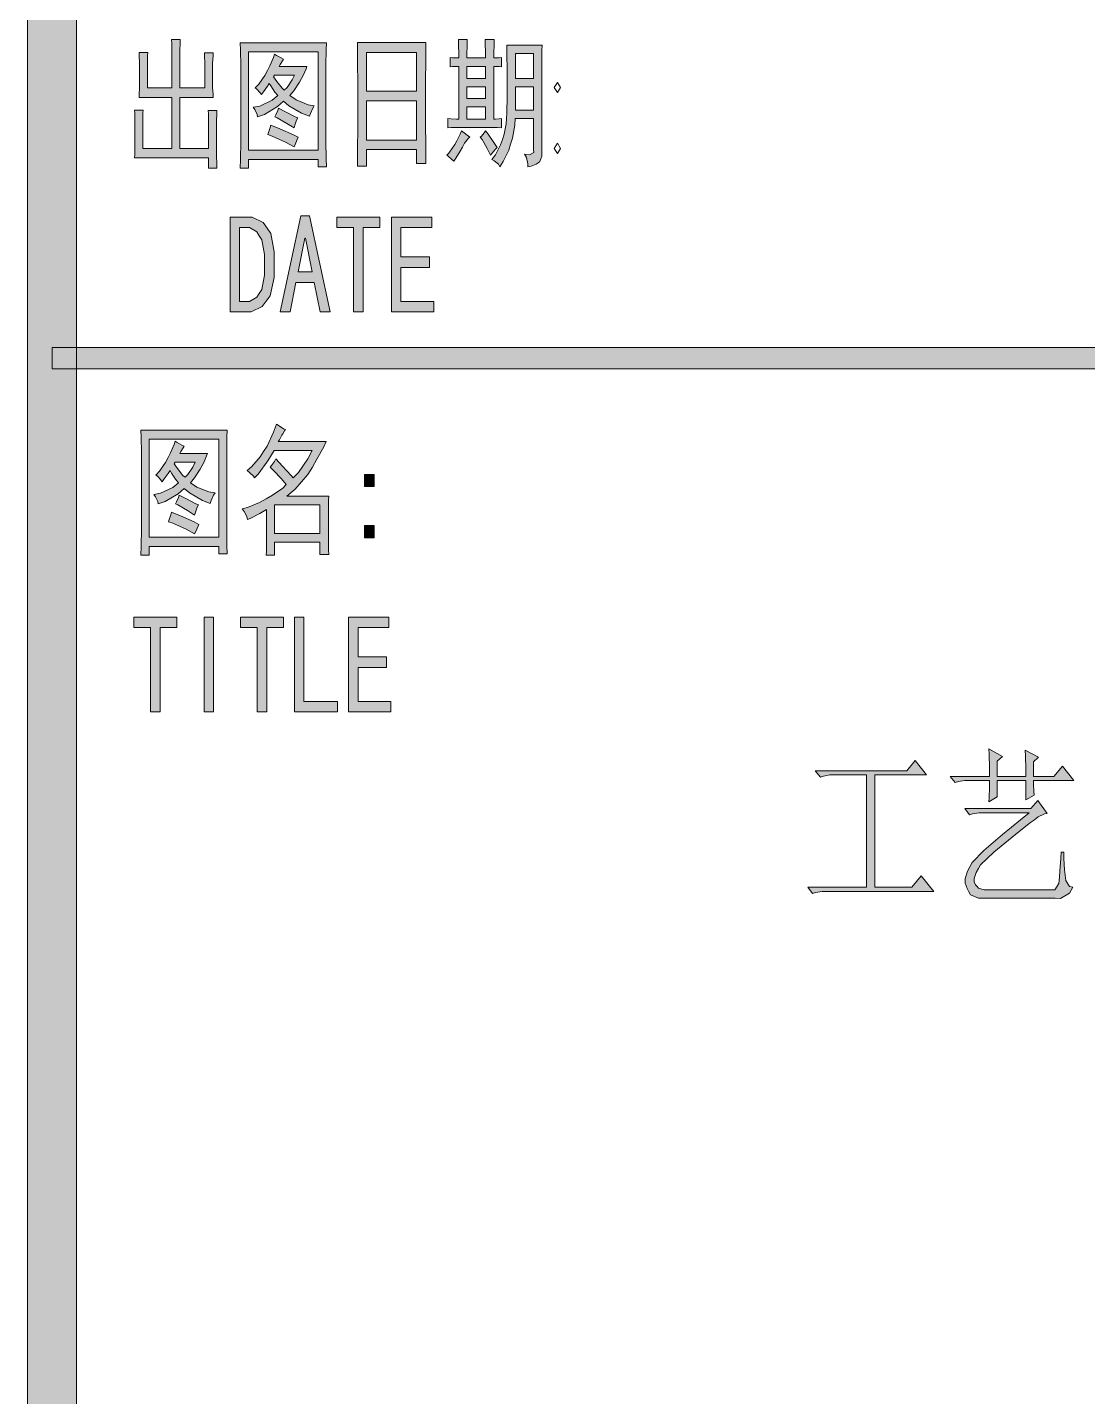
# Model space of a CAD drawing. Header units: millimetres. Extents: x 0 to 829, y 0 to 586.
# Drawn here: x 769.46 to 790.66, y 27.38 to 54.75 of the extents above; entities that cross this region are included whole.
import ezdxf

# ---------------------------------------------------------------- set-up
doc = ezdxf.new("R2010")
doc.units = ezdxf.units.MM

msp = doc.modelspace()

# ---------------------------------------------------------------- hatches: boundary and pattern name
h = msp.add_hatch(color=0)
h.dxf.hatch_style = 2
h.paths.add_polyline_path([(770.449028, 9.860139), (769.464778, 9.860139), (769.464778, 575.772139), (770.449028, 575.772139)])
h = msp.add_hatch(color=0)
h.dxf.hatch_style = 2
h.paths.add_polyline_path([(771.870722, 54.253694), (771.867194, 54.183139), (771.863667, 54.049083), (771.863667, 53.989111), (771.863667, 53.544611), (772.354028, 53.544611), (772.354028, 54.19725), (772.354028, 54.274861), (772.3505, 54.430083), (772.346972, 54.511222), (772.519833, 54.511222), (772.516306, 54.444194), (772.512778, 54.288972), (772.512778, 54.19725), (772.512778, 53.544611), (773.013722, 53.544611), (773.013722, 53.953833), (773.013722, 54.042028), (773.006667, 54.186667), (773.003139, 54.243111), (773.179528, 54.243111), (773.176, 54.186667), (773.168944, 54.0385), (773.168944, 53.94325), (773.168944, 53.643389), (773.168944, 53.555194), (773.176, 53.410556), (773.179528, 53.354111), (772.512778, 53.354111), (772.512778, 52.334583), (773.087806, 52.334583), (773.087806, 52.80025), (773.087806, 52.881389), (773.084278, 53.026028), (773.077222, 53.089528), (773.253611, 53.089528), (773.250083, 53.026028), (773.246556, 52.888444), (773.246556, 52.810833), (773.246556, 52.309889), (773.246556, 52.200528), (773.250083, 52.017083), (773.253611, 51.943), (773.087806, 51.943), (773.087806, 52.144083), (771.606139, 52.144083), (771.609667, 52.211111), (771.613194, 52.373389), (771.613194, 52.465111), (771.613194, 52.80025), (771.613194, 52.8955), (771.609667, 53.043667), (771.606139, 53.100111), (771.779, 53.100111), (771.775472, 53.043667), (771.771944, 52.8955), (771.771944, 52.80025), (771.771944, 52.334583), (772.354028, 52.334583), (772.354028, 53.354111), (771.697861, 53.354111), (771.701389, 53.410556), (771.704917, 53.548139), (771.704917, 53.632806), (771.704917, 53.975), (771.704917, 54.049083), (771.701389, 54.186667), (771.697861, 54.253694)])
h = msp.add_hatch(color=0)
h.paths.add_polyline_path([(778.090194, 54.144333), (778.090194, 54.225472), (778.086667, 54.408917), (778.083139, 54.511222), (778.259528, 54.511222), (778.256, 54.398333), (778.248944, 54.214889), (778.248944, 54.144333), (778.626417, 54.144333), (778.626417, 54.250167), (778.619361, 54.430083), (778.615833, 54.511222), (778.799278, 54.511222), (778.79575, 54.415972), (778.792222, 54.232528), (778.792222, 54.144333), (778.820444, 54.144333), (778.894528, 54.147861), (778.940389, 54.154917), (778.940389, 53.964417), (778.898056, 53.971472), (778.823972, 53.975), (778.792222, 53.975), (778.792222, 52.920194), (778.823972, 52.920194), (778.898056, 52.92725), (778.940389, 52.934306), (778.940389, 52.743806), (778.862778, 52.750861), (778.707556, 52.754389), (778.633472, 52.754389), (778.181917, 52.754389), (778.093722, 52.754389), (777.934972, 52.750861), (777.867944, 52.743806), (777.867944, 52.934306), (777.927917, 52.92725), (778.040806, 52.920194), (778.090194, 52.920194), (778.090194, 53.975), (778.054917, 53.975), (777.966722, 53.971472), (777.917333, 53.964417), (777.917333, 54.154917), (777.963194, 54.147861), (778.051389, 54.144333)])
h.paths.add_polyline_path([(778.626417, 53.731583), (778.626417, 53.975), (778.248944, 53.975), (778.248944, 53.731583)])
h.paths.add_polyline_path([(778.626417, 52.920194), (778.626417, 53.167139), (778.248944, 53.167139), (778.248944, 52.920194)])
h.paths.add_polyline_path([(778.626417, 53.332944), (778.626417, 53.565778), (778.248944, 53.565778), (778.248944, 53.332944)])
h = msp.add_hatch(color=0)
h.paths.add_polyline_path([(775.444361, 54.444194), (775.440833, 54.303083), (775.433778, 53.999694), (775.433778, 53.833889), (775.433778, 52.645028), (775.433778, 52.472167), (775.440833, 52.1335), (775.444361, 51.967694), (775.278556, 51.967694), (775.278556, 52.112333), (773.885083, 52.112333), (773.885083, 51.943), (773.719278, 51.943), (773.722806, 52.115861), (773.729861, 52.472167), (773.729861, 52.655611), (773.729861, 53.833889), (773.729861, 53.992639), (773.722806, 54.299556), (773.719278, 54.444194)])
h.paths.add_polyline_path([(775.278556, 52.299306), (775.278556, 54.264278), (773.885083, 54.264278), (773.885083, 52.299306)])
h = msp.add_hatch(color=0)
h.paths.add_polyline_path([(774.587111, 54.119639), (774.562417, 54.087889), (774.516556, 54.013806), (774.495389, 53.975), (775.052778, 53.975), (775.035139, 53.925611), (774.982222, 53.805667), (774.943417, 53.731583), (774.908139, 53.661028), (774.791722, 53.488167), (774.710583, 53.389389), (774.837583, 53.304722), (775.081, 53.205944), (775.200944, 53.188306), (775.172722, 53.138917), (775.123333, 53.033083), (775.102167, 52.976639), (774.946944, 53.036611), (774.689417, 53.188306), (774.587111, 53.2765), (774.463639, 53.170667), (774.206111, 53.015444), (774.068528, 52.966056), (774.057944, 53.015444), (774.012083, 53.110694), (773.976806, 53.156556), (774.110861, 53.18125), (774.357806, 53.297667), (774.470694, 53.389389), (774.410722, 53.459944), (774.329583, 53.583417), (774.301361, 53.632806), (774.266083, 53.576361), (774.184944, 53.467), (774.146139, 53.410556), (774.114389, 53.452889), (774.054417, 53.519917), (774.019139, 53.544611), (774.089694, 53.622222), (774.209639, 53.795083), (774.262556, 53.893861), (774.311944, 53.989111), (774.3825, 54.154917), (774.403667, 54.221944), (774.446, 54.193722), (774.537722, 54.144333)])
h.paths.add_polyline_path([(774.386028, 53.766861), (774.449528, 53.671611), (774.555361, 53.537556), (774.601222, 53.49875), (774.657667, 53.555194), (774.756444, 53.703361), (774.802306, 53.798611), (774.403667, 53.798611)])
h = msp.add_hatch(color=0)
h.paths.add_polyline_path([(777.434028, 54.454778), (777.4305, 54.183139), (777.426972, 53.576361), (777.426972, 53.24475), (777.426972, 52.909611), (777.4305, 52.306361), (777.434028, 52.034722), (777.243528, 52.034722), (777.243528, 52.309889), (776.241639, 52.309889), (776.241639, 51.978278), (776.061722, 51.978278), (776.06525, 52.232278), (776.068778, 52.832), (776.068778, 53.177722), (776.068778, 53.519917), (776.06525, 54.158444), (776.061722, 54.454778)])
h.paths.add_polyline_path([(777.243528, 52.500389), (777.243528, 53.287083), (776.241639, 53.287083), (776.241639, 52.500389)])
h.paths.add_polyline_path([(777.243528, 53.477583), (777.243528, 54.253694), (776.241639, 54.253694), (776.241639, 53.477583)])
h = msp.add_hatch(color=0)
h.paths.add_polyline_path([(779.406056, 52.221694), (779.504833, 52.204056), (779.5895, 52.249917), (779.582444, 52.309889), (779.582444, 52.934306), (779.215556, 52.934306), (779.2085, 52.80025), (779.162639, 52.542722), (779.123833, 52.422778), (779.088556, 52.299306), (778.979194, 52.073528), (778.908639, 51.967694), (778.880417, 52.017083), (778.799278, 52.087639), (778.749889, 52.112333), (778.820444, 52.204056), (778.926278, 52.405139), (778.961556, 52.510972), (778.996833, 52.616806), (779.039167, 52.828472), (779.046222, 52.934306), (779.053278, 53.036611), (779.056806, 53.382333), (779.056806, 53.622222), (779.056806, 53.865639), (779.053278, 54.253694), (779.04975, 54.398333), (779.758833, 54.398333), (779.751778, 54.2925), (779.74825, 54.0385), (779.74825, 53.886806), (779.74825, 52.256972), (779.74825, 52.179361), (779.712972, 52.073528), (779.674167, 52.045306), (779.635361, 52.017083), (779.536583, 51.978278), (779.473083, 51.967694), (779.473083, 52.027667), (779.441333, 52.154667)])
h.paths.add_polyline_path([(779.582444, 53.731583), (779.582444, 54.232528), (779.226139, 54.232528), (779.226139, 53.731583)])
h.paths.add_polyline_path([(779.582444, 53.100111), (779.582444, 53.565778), (779.226139, 53.565778), (779.226139, 53.100111)])
h = msp.add_hatch(color=0)
h.dxf.hatch_style = 2
h.paths.add_polyline_path([(774.484806, 53.142444), (774.625917, 53.064833), (774.819944, 52.966056), (774.869333, 52.944889), (774.848167, 52.899028), (774.809361, 52.80025), (774.79525, 52.743806), (774.654139, 52.832), (774.460111, 52.944889), (774.410722, 52.966056), (774.431889, 53.004861), (774.470694, 53.093056)])
h = msp.add_hatch(color=0)
h.dxf.hatch_style = 2
h.paths.add_polyline_path([(774.329583, 52.80025), (774.5095, 52.726167), (774.784667, 52.606222), (774.876389, 52.556833), (774.855222, 52.510972), (774.816417, 52.415722), (774.79525, 52.366333), (774.622389, 52.461583), (774.361333, 52.581528), (774.269611, 52.60975), (774.28725, 52.655611), (774.315472, 52.750861)])
h = msp.add_hatch(color=0)
h.dxf.hatch_style = 2
h.paths.add_polyline_path([(778.308917, 52.556833), (778.280694, 52.539194), (778.206611, 52.440417), (778.164278, 52.359278), (778.118417, 52.281667), (778.03375, 52.140556), (777.991417, 52.077056), (777.949083, 52.115861), (777.878528, 52.179361), (777.850306, 52.200528), (777.889111, 52.239333), (777.966722, 52.348694), (778.009056, 52.415722), (778.051389, 52.486278), (778.118417, 52.620333), (778.143111, 52.687361)])
h = msp.add_hatch(color=0)
h.dxf.hatch_style = 2
h.paths.add_polyline_path([(778.725194, 52.200528), (778.658167, 52.334583), (778.555861, 52.510972), (778.517056, 52.556833), (778.54175, 52.578), (778.594667, 52.645028), (778.626417, 52.687361), (778.675806, 52.620333), (778.792222, 52.454528), (778.85925, 52.35575), (778.823972, 52.320472), (778.756944, 52.242861)])
h = msp.add_hatch(color=0)
h.paths.add_polyline_path([(774.400139, 50.00625), (774.400139, 49.75225), (774.319, 49.388889), (774.237861, 49.279528), (774.156722, 49.173694), (773.938, 49.064333), (773.800417, 49.064333), (773.518194, 49.064333), (773.518194, 50.962278), (773.800417, 50.962278), (773.955639, 50.962278), (774.181417, 50.852917), (774.2555, 50.740028), (774.329583, 50.630667), (774.400139, 50.263778)])
h.paths.add_polyline_path([(774.202583, 50.00625), (774.202583, 50.214389), (774.153194, 50.503667), (774.100278, 50.584806), (774.050889, 50.669472), (773.902722, 50.750611), (773.800417, 50.750611), (773.708694, 50.750611), (773.708694, 49.276), (773.800417, 49.276), (773.902722, 49.276), (774.050889, 49.357139), (774.100278, 49.43475), (774.153194, 49.515889), (774.202583, 49.801639)])
h = msp.add_hatch(color=0)
h.paths.add_polyline_path([(775.518444, 49.064333), (775.317361, 49.064333), (775.200944, 49.653472), (774.834056, 49.653472), (774.717639, 49.064333), (774.516556, 49.064333), (774.932833, 50.983444), (775.102167, 50.983444)])
h.paths.add_polyline_path([(775.158611, 49.865139), (775.024556, 50.542472), (775.010444, 50.542472), (774.876389, 49.865139)])
h = msp.add_hatch(color=0)
h.dxf.hatch_style = 2
h.paths.add_polyline_path([(776.50975, 50.750611), (776.174611, 50.750611), (776.174611, 49.064333), (775.984111, 49.064333), (775.984111, 50.750611), (775.648972, 50.750611), (775.648972, 50.962278), (776.50975, 50.962278)])
h = msp.add_hatch(color=0)
h.dxf.hatch_style = 2
h.paths.add_polyline_path([(777.58925, 49.064333), (776.742583, 49.064333), (776.742583, 50.962278), (777.550444, 50.962278), (777.550444, 50.750611), (776.933083, 50.750611), (776.933083, 50.165), (777.501056, 50.165), (777.501056, 49.953333), (776.933083, 49.953333), (776.933083, 49.276), (777.58925, 49.276)])
h = msp.add_hatch(color=0)
h.dxf.hatch_style = 2
h.paths.add_polyline_path([(819.294639, 48.351722), (819.294639, 47.928389), (769.958667, 47.928389), (769.958667, 48.351722)])
h = msp.add_hatch(color=0)
h.paths.add_polyline_path([(774.622389, 46.714833), (774.60475, 46.686611), (774.569472, 46.630167), (774.551833, 46.601944), (774.537722, 46.573722), (774.502444, 46.510222), (774.481278, 46.471417), (775.440833, 46.471417), (775.391444, 46.369111), (775.250333, 46.118639), (775.162139, 45.963417), (775.070417, 45.811722), (774.816417, 45.518917), (774.650611, 45.381333), (775.490222, 45.381333), (775.486694, 45.296667), (775.483167, 45.127333), (775.483167, 45.035611), (775.483167, 44.580528), (775.483167, 44.488806), (775.486694, 44.305361), (775.490222, 44.217167), (775.313833, 44.217167), (775.313833, 44.460583), (774.407194, 44.460583), (774.407194, 44.203056), (774.241389, 44.203056), (774.244917, 44.280667), (774.248444, 44.460583), (774.248444, 44.559361), (774.248444, 45.11675), (774.110861, 45.035611), (773.920361, 44.936833), (773.867444, 44.915667), (773.849806, 44.972111), (773.796889, 45.077944), (773.758083, 45.127333), (773.867444, 45.155556), (774.103806, 45.254333), (774.237861, 45.324889), (774.368389, 45.398972), (774.569472, 45.543611), (774.640028, 45.614167), (774.548306, 45.727056), (774.386028, 45.896389), (774.315472, 45.959889), (774.343694, 45.991639), (774.403667, 46.076306), (774.431889, 46.125694), (774.565944, 45.981056), (774.738806, 45.794083), (774.781139, 45.748222), (774.886972, 45.854056), (775.073944, 46.125694), (775.158611, 46.2915), (774.400139, 46.2915), (774.273139, 46.090417), (774.079111, 45.818778), (774.008556, 45.748222), (773.983861, 45.779972), (773.90625, 45.854056), (773.856861, 45.892861), (773.952111, 45.974), (774.117917, 46.168028), (774.188472, 46.273861), (774.2555, 46.383222), (774.3825, 46.658389), (774.442472, 46.824194), (774.495389, 46.785389), (774.587111, 46.728944)])
h.paths.add_polyline_path([(775.313833, 44.636972), (775.313833, 45.204944), (774.407194, 45.204944), (774.407194, 44.636972)])
h = msp.add_hatch(color=0)
h.paths.add_polyline_path([(773.458222, 46.70425), (773.454694, 46.563139), (773.451167, 46.25975), (773.451167, 46.090417), (773.451167, 44.905083), (773.451167, 44.732222), (773.454694, 44.393556), (773.458222, 44.22775), (773.292417, 44.22775), (773.292417, 44.372389), (771.902472, 44.372389), (771.902472, 44.203056), (771.733139, 44.203056), (771.736667, 44.375917), (771.743722, 44.732222), (771.743722, 44.915667), (771.743722, 46.090417), (771.743722, 46.252694), (771.736667, 46.559611), (771.733139, 46.70425)])
h.paths.add_polyline_path([(773.292417, 44.559361), (773.292417, 46.524333), (771.902472, 46.524333), (771.902472, 44.559361)])
h = msp.add_hatch(color=0)
h.paths.add_polyline_path([(772.600972, 46.379694), (772.576278, 46.347944), (772.530417, 46.273861), (772.50925, 46.235056), (773.066639, 46.235056), (773.049, 46.185667), (772.996083, 46.065722), (772.957278, 45.991639), (772.922, 45.921083), (772.805583, 45.748222), (772.724444, 45.649444), (772.851444, 45.564778), (773.094861, 45.466), (773.218333, 45.448361), (773.186583, 45.398972), (773.137194, 45.293139), (773.116028, 45.236694), (772.964333, 45.296667), (772.703278, 45.448361), (772.600972, 45.536556), (772.481028, 45.430722), (772.219972, 45.2755), (772.082389, 45.226111), (772.071806, 45.2755), (772.025944, 45.37075), (771.990667, 45.416611), (772.124722, 45.441306), (772.371667, 45.557722), (772.484556, 45.649444), (772.424583, 45.72), (772.343444, 45.843472), (772.31875, 45.892861), (772.279944, 45.836417), (772.202333, 45.727056), (772.16, 45.670611), (772.12825, 45.712944), (772.068278, 45.779972), (772.033, 45.804667), (772.103556, 45.882278), (772.227028, 46.055139), (772.276417, 46.153917), (772.325806, 46.249167), (772.396361, 46.414972), (772.417528, 46.482), (772.459861, 46.453778), (772.551583, 46.404389)])
h.paths.add_polyline_path([(772.399889, 46.026917), (772.463389, 45.931667), (772.57275, 45.797611), (772.618611, 45.758806), (772.671528, 45.81525), (772.770306, 45.963417), (772.816167, 46.058667), (772.417528, 46.058667)])
h = msp.add_hatch(color=0)
h.dxf.hatch_style = 2
h.paths.add_polyline_path([(776.396861, 45.571833), (776.206361, 45.571833), (776.206361, 45.81525), (776.396861, 45.81525)])
h = msp.add_hatch(color=0)
h.dxf.hatch_style = 2
h.paths.add_polyline_path([(772.498667, 45.4025), (772.643306, 45.324889), (772.833806, 45.226111), (772.883194, 45.204944), (772.862028, 45.159083), (772.82675, 45.060306), (772.809111, 45.003861), (772.668, 45.092056), (772.473972, 45.204944), (772.424583, 45.226111), (772.44575, 45.264917), (772.484556, 45.353111)])
h = msp.add_hatch(color=0)
h.dxf.hatch_style = 2
h.paths.add_polyline_path([(772.343444, 45.060306), (772.526889, 44.986222), (772.798528, 44.866278), (772.89025, 44.816889), (772.872611, 44.771028), (772.830278, 44.675778), (772.809111, 44.626389), (772.63625, 44.721639), (772.375194, 44.841583), (772.283472, 44.869806), (772.301111, 44.915667), (772.329333, 45.010917)])
h = msp.add_hatch(color=0)
h.dxf.hatch_style = 2
h.paths.add_polyline_path([(776.396861, 44.548778), (776.206361, 44.548778), (776.206361, 44.792194), (776.396861, 44.792194)])
h = msp.add_hatch(color=0)
h.dxf.hatch_style = 2
h.paths.add_polyline_path([(772.452806, 42.753139), (772.121194, 42.753139), (772.121194, 41.066861), (771.927167, 41.066861), (771.927167, 42.753139), (771.595556, 42.753139), (771.595556, 42.964806), (772.452806, 42.964806)])
h = msp.add_hatch(color=0)
h.dxf.hatch_style = 2
h.paths.add_polyline_path([(773.186583, 41.066861), (772.996083, 41.066861), (772.996083, 42.964806), (773.186583, 42.964806)])
h = msp.add_hatch(color=0)
h.dxf.hatch_style = 2
h.paths.add_polyline_path([(774.583583, 42.753139), (774.251972, 42.753139), (774.251972, 41.066861), (774.061472, 41.066861), (774.061472, 42.753139), (773.726333, 42.753139), (773.726333, 42.964806), (774.583583, 42.964806)])
h = msp.add_hatch(color=0)
h.dxf.hatch_style = 2
h.paths.add_polyline_path([(775.666611, 41.066861), (774.802306, 41.066861), (774.802306, 42.964806), (774.992806, 42.964806), (774.992806, 41.278528), (775.666611, 41.278528)])
h = msp.add_hatch(color=0)
h.dxf.hatch_style = 2
h.paths.add_polyline_path([(776.732, 41.066861), (775.885333, 41.066861), (775.885333, 42.964806), (776.693194, 42.964806), (776.693194, 42.753139), (776.075833, 42.753139), (776.075833, 42.167528), (776.643806, 42.167528), (776.643806, 41.955861), (776.075833, 41.955861), (776.075833, 41.278528), (776.732, 41.278528)])
h = msp.add_hatch(color=0)
h.dxf.hatch_style = 2
h.paths.add_polyline_path([(789.580167, 39.694556), (789.580167, 39.620472), (789.583694, 39.475833), (789.59075, 39.405278), (789.424944, 39.310028), (789.424944, 39.694556), (788.853444, 39.694556), (788.853444, 39.366472), (788.687639, 39.267694), (788.691167, 39.352361), (788.698222, 39.564028), (788.698222, 39.694556), (788.278417, 39.694556), (788.207861, 39.694556), (788.077333, 39.673389), (788.013833, 39.65575), (787.915056, 39.779222), (788.698222, 39.779222), (788.698222, 39.948556), (788.691167, 40.223722), (788.687639, 40.329556), (788.962806, 40.177861), (788.853444, 40.082611), (788.853444, 39.779222), (789.424944, 39.779222), (789.424944, 39.930917), (789.421417, 40.191972), (789.414361, 40.301333), (789.678944, 40.16375), (789.580167, 40.0685), (789.580167, 39.779222), (789.985861, 39.779222), (790.16225, 39.983833), (790.3845, 39.694556)])
h = msp.add_hatch(color=0)
h.dxf.hatch_style = 2
h.paths.add_polyline_path([(785.216306, 39.888583), (787.047222, 39.888583), (787.213028, 40.093194), (787.442333, 39.807444), (786.408694, 39.807444), (786.408694, 37.56025), (787.146, 37.56025), (787.332972, 37.793083), (787.586972, 37.475583), (785.427972, 37.475583), (785.353889, 37.475583), (785.223361, 37.457944), (785.163389, 37.436778), (785.064611, 37.56025), (786.242889, 37.56025), (786.242889, 39.807444), (785.579667, 39.807444), (785.509111, 39.807444), (785.378583, 39.786278), (785.318611, 39.765111)])
h = msp.add_hatch(color=0)
h.dxf.hatch_style = 2
h.paths.add_polyline_path([(788.204333, 39.133639), (789.523722, 39.133639), (789.668361, 39.295917), (789.855333, 39.034861), (789.798889, 39.027806), (789.671889, 38.967833), (789.597806, 38.911389), (789.520194, 38.854944), (789.227389, 38.622111), (789.005139, 38.442194), (788.786417, 38.265806), (788.521833, 38.008278), (788.4795, 37.934194), (788.433639, 37.856583), (788.391306, 37.740167), (788.391306, 37.697833), (788.391306, 37.673139), (788.419528, 37.609639), (788.451278, 37.574361), (788.4795, 37.542611), (788.592389, 37.507333), (788.677056, 37.507333), (789.932944, 37.507333), (790.0035, 37.507333), (790.084639, 37.634333), (790.09875, 37.761333), (790.109333, 37.888333), (790.123444, 38.138806), (790.1305, 38.262278), (790.186944, 38.262278), (790.186944, 38.138806), (790.197528, 37.9095), (790.211639, 37.803667), (790.22575, 37.694306), (790.299833, 37.574361), (790.363333, 37.56025), (790.296306, 37.443833), (790.119917, 37.334472), (790.010556, 37.341528), (788.610028, 37.341528), (788.483028, 37.341528), (788.32075, 37.408556), (788.285472, 37.472056), (788.250194, 37.539083), (788.214917, 37.644917), (788.214917, 37.68725), (788.214917, 37.740167), (788.260778, 37.881278), (788.306639, 37.969472), (788.3525, 38.054139), (788.588861, 38.297556), (788.775833, 38.456306), (788.962806, 38.615056), (789.319111, 38.911389), (789.491972, 39.048972), (788.567694, 39.048972), (788.493611, 39.048972), (788.363083, 39.027806), (788.303111, 39.006639)])

# ---------------------------------------------------------------- linework, layer by layer
at = {"color": 0, "lineweight": 0}
for points in [[(770.449028, 9.860139), (769.464778, 9.860139), (769.464778, 575.772139), (770.449028, 575.772139)], [(771.870722, 54.253694), (771.867194, 54.183139), (771.863667, 54.049083), (771.863667, 53.989111), (771.863667, 53.544611), (772.354028, 53.544611), (772.354028, 54.19725), (772.354028, 54.274861), (772.3505, 54.430083), (772.346972, 54.511222), (772.519833, 54.511222), (772.516306, 54.444194), (772.512778, 54.288972), (772.512778, 54.19725), (772.512778, 53.544611), (773.013722, 53.544611), (773.013722, 53.953833), (773.013722, 54.042028), (773.006667, 54.186667), (773.003139, 54.243111), (773.179528, 54.243111), (773.176, 54.186667), (773.168944, 54.0385), (773.168944, 53.94325), (773.168944, 53.643389), (773.168944, 53.555194), (773.176, 53.410556), (773.179528, 53.354111), (772.512778, 53.354111), (772.512778, 52.334583), (773.087806, 52.334583), (773.087806, 52.80025), (773.087806, 52.881389), (773.084278, 53.026028), (773.077222, 53.089528), (773.253611, 53.089528), (773.250083, 53.026028), (773.246556, 52.888444), (773.246556, 52.810833), (773.246556, 52.309889), (773.246556, 52.200528), (773.250083, 52.017083), (773.253611, 51.943), (773.087806, 51.943), (773.087806, 52.144083), (771.606139, 52.144083), (771.609667, 52.211111), (771.613194, 52.373389), (771.613194, 52.465111), (771.613194, 52.80025), (771.613194, 52.8955), (771.609667, 53.043667), (771.606139, 53.100111), (771.779, 53.100111), (771.775472, 53.043667), (771.771944, 52.8955), (771.771944, 52.80025), (771.771944, 52.334583), (772.354028, 52.334583), (772.354028, 53.354111), (771.697861, 53.354111), (771.701389, 53.410556), (771.704917, 53.548139), (771.704917, 53.632806), (771.704917, 53.975), (771.704917, 54.049083), (771.701389, 54.186667), (771.697861, 54.253694)], [(778.090194, 54.144333), (778.090194, 54.225472), (778.086667, 54.408917), (778.083139, 54.511222), (778.259528, 54.511222), (778.256, 54.398333), (778.248944, 54.214889), (778.248944, 54.144333), (778.626417, 54.144333), (778.626417, 54.250167), (778.619361, 54.430083), (778.615833, 54.511222), (778.799278, 54.511222), (778.79575, 54.415972), (778.792222, 54.232528), (778.792222, 54.144333), (778.820444, 54.144333), (778.894528, 54.147861), (778.940389, 54.154917), (778.940389, 53.964417), (778.898056, 53.971472), (778.823972, 53.975), (778.792222, 53.975), (778.792222, 52.920194), (778.823972, 52.920194), (778.898056, 52.92725), (778.940389, 52.934306), (778.940389, 52.743806), (778.862778, 52.750861), (778.707556, 52.754389), (778.633472, 52.754389), (778.181917, 52.754389), (778.093722, 52.754389), (777.934972, 52.750861), (777.867944, 52.743806), (777.867944, 52.934306), (777.927917, 52.92725), (778.040806, 52.920194), (778.090194, 52.920194), (778.090194, 53.975), (778.054917, 53.975), (777.966722, 53.971472), (777.917333, 53.964417), (777.917333, 54.154917), (777.963194, 54.147861), (778.051389, 54.144333)], [(775.444361, 54.444194), (775.440833, 54.303083), (775.433778, 53.999694), (775.433778, 53.833889), (775.433778, 52.645028), (775.433778, 52.472167), (775.440833, 52.1335), (775.444361, 51.967694), (775.278556, 51.967694), (775.278556, 52.112333), (773.885083, 52.112333), (773.885083, 51.943), (773.719278, 51.943), (773.722806, 52.115861), (773.729861, 52.472167), (773.729861, 52.655611), (773.729861, 53.833889), (773.729861, 53.992639), (773.722806, 54.299556), (773.719278, 54.444194)], [(775.278556, 52.299306), (775.278556, 54.264278), (773.885083, 54.264278), (773.885083, 52.299306)], [(774.587111, 54.119639), (774.562417, 54.087889), (774.516556, 54.013806), (774.495389, 53.975), (775.052778, 53.975), (775.035139, 53.925611), (774.982222, 53.805667), (774.943417, 53.731583), (774.908139, 53.661028), (774.791722, 53.488167), (774.710583, 53.389389), (774.837583, 53.304722), (775.081, 53.205944), (775.200944, 53.188306), (775.172722, 53.138917), (775.123333, 53.033083), (775.102167, 52.976639), (774.946944, 53.036611), (774.689417, 53.188306), (774.587111, 53.2765), (774.463639, 53.170667), (774.206111, 53.015444), (774.068528, 52.966056), (774.057944, 53.015444), (774.012083, 53.110694), (773.976806, 53.156556), (774.110861, 53.18125), (774.357806, 53.297667), (774.470694, 53.389389), (774.410722, 53.459944), (774.329583, 53.583417), (774.301361, 53.632806), (774.266083, 53.576361), (774.184944, 53.467), (774.146139, 53.410556), (774.114389, 53.452889), (774.054417, 53.519917), (774.019139, 53.544611), (774.089694, 53.622222), (774.209639, 53.795083), (774.262556, 53.893861), (774.311944, 53.989111), (774.3825, 54.154917), (774.403667, 54.221944), (774.446, 54.193722), (774.537722, 54.144333)], [(777.434028, 54.454778), (777.4305, 54.183139), (777.426972, 53.576361), (777.426972, 53.24475), (777.426972, 52.909611), (777.4305, 52.306361), (777.434028, 52.034722), (777.243528, 52.034722), (777.243528, 52.309889), (776.241639, 52.309889), (776.241639, 51.978278), (776.061722, 51.978278), (776.06525, 52.232278), (776.068778, 52.832), (776.068778, 53.177722), (776.068778, 53.519917), (776.06525, 54.158444), (776.061722, 54.454778)], [(777.243528, 53.477583), (777.243528, 54.253694), (776.241639, 54.253694), (776.241639, 53.477583)], [(779.406056, 52.221694), (779.504833, 52.204056), (779.5895, 52.249917), (779.582444, 52.309889), (779.582444, 52.934306), (779.215556, 52.934306), (779.2085, 52.80025), (779.162639, 52.542722), (779.123833, 52.422778), (779.088556, 52.299306), (778.979194, 52.073528), (778.908639, 51.967694), (778.880417, 52.017083), (778.799278, 52.087639), (778.749889, 52.112333), (778.820444, 52.204056), (778.926278, 52.405139), (778.961556, 52.510972), (778.996833, 52.616806), (779.039167, 52.828472), (779.046222, 52.934306), (779.053278, 53.036611), (779.056806, 53.382333), (779.056806, 53.622222), (779.056806, 53.865639), (779.053278, 54.253694), (779.04975, 54.398333), (779.758833, 54.398333), (779.751778, 54.2925), (779.74825, 54.0385), (779.74825, 53.886806), (779.74825, 52.256972), (779.74825, 52.179361), (779.712972, 52.073528), (779.674167, 52.045306), (779.635361, 52.017083), (779.536583, 51.978278), (779.473083, 51.967694), (779.473083, 52.027667), (779.441333, 52.154667)], [(779.582444, 53.731583), (779.582444, 54.232528), (779.226139, 54.232528), (779.226139, 53.731583)], [(778.626417, 53.731583), (778.626417, 53.975), (778.248944, 53.975), (778.248944, 53.731583)], [(774.386028, 53.766861), (774.449528, 53.671611), (774.555361, 53.537556), (774.601222, 53.49875), (774.657667, 53.555194), (774.756444, 53.703361), (774.802306, 53.798611), (774.403667, 53.798611)], [(778.626417, 53.332944), (778.626417, 53.565778), (778.248944, 53.565778), (778.248944, 53.332944)], [(779.582444, 53.100111), (779.582444, 53.565778), (779.226139, 53.565778), (779.226139, 53.100111)], [(780.062222, 53.653972), (779.998722, 53.551667), (780.062222, 53.449361), (780.122194, 53.551667)], [(774.484806, 53.142444), (774.625917, 53.064833), (774.819944, 52.966056), (774.869333, 52.944889), (774.848167, 52.899028), (774.809361, 52.80025), (774.79525, 52.743806), (774.654139, 52.832), (774.460111, 52.944889), (774.410722, 52.966056), (774.431889, 53.004861), (774.470694, 53.093056)], [(777.243528, 52.500389), (777.243528, 53.287083), (776.241639, 53.287083), (776.241639, 52.500389)], [(778.626417, 52.920194), (778.626417, 53.167139), (778.248944, 53.167139), (778.248944, 52.920194)], [(774.329583, 52.80025), (774.5095, 52.726167), (774.784667, 52.606222), (774.876389, 52.556833), (774.855222, 52.510972), (774.816417, 52.415722), (774.79525, 52.366333), (774.622389, 52.461583), (774.361333, 52.581528), (774.269611, 52.60975), (774.28725, 52.655611), (774.315472, 52.750861)], [(778.308917, 52.556833), (778.280694, 52.539194), (778.206611, 52.440417), (778.164278, 52.359278), (778.118417, 52.281667), (778.03375, 52.140556), (777.991417, 52.077056), (777.949083, 52.115861), (777.878528, 52.179361), (777.850306, 52.200528), (777.889111, 52.239333), (777.966722, 52.348694), (778.009056, 52.415722), (778.051389, 52.486278), (778.118417, 52.620333), (778.143111, 52.687361)], [(778.725194, 52.200528), (778.658167, 52.334583), (778.555861, 52.510972), (778.517056, 52.556833), (778.54175, 52.578), (778.594667, 52.645028), (778.626417, 52.687361), (778.675806, 52.620333), (778.792222, 52.454528), (778.85925, 52.35575), (778.823972, 52.320472), (778.756944, 52.242861)], [(780.062222, 52.436889), (779.998722, 52.334583), (780.062222, 52.232278), (780.122194, 52.334583)], [(774.400139, 50.00625), (774.400139, 49.75225), (774.319, 49.388889), (774.237861, 49.279528), (774.156722, 49.173694), (773.938, 49.064333), (773.800417, 49.064333), (773.518194, 49.064333), (773.518194, 50.962278), (773.800417, 50.962278), (773.955639, 50.962278), (774.181417, 50.852917), (774.2555, 50.740028), (774.329583, 50.630667), (774.400139, 50.263778)], [(775.518444, 49.064333), (775.317361, 49.064333), (775.200944, 49.653472), (774.834056, 49.653472), (774.717639, 49.064333), (774.516556, 49.064333), (774.932833, 50.983444), (775.102167, 50.983444)], [(776.50975, 50.750611), (776.174611, 50.750611), (776.174611, 49.064333), (775.984111, 49.064333), (775.984111, 50.750611), (775.648972, 50.750611), (775.648972, 50.962278), (776.50975, 50.962278)], [(777.58925, 49.064333), (776.742583, 49.064333), (776.742583, 50.962278), (777.550444, 50.962278), (777.550444, 50.750611), (776.933083, 50.750611), (776.933083, 50.165), (777.501056, 50.165), (777.501056, 49.953333), (776.933083, 49.953333), (776.933083, 49.276), (777.58925, 49.276)], [(774.202583, 50.00625), (774.202583, 50.214389), (774.153194, 50.503667), (774.100278, 50.584806), (774.050889, 50.669472), (773.902722, 50.750611), (773.800417, 50.750611), (773.708694, 50.750611), (773.708694, 49.276), (773.800417, 49.276), (773.902722, 49.276), (774.050889, 49.357139), (774.100278, 49.43475), (774.153194, 49.515889), (774.202583, 49.801639)], [(775.158611, 49.865139), (775.024556, 50.542472), (775.010444, 50.542472), (774.876389, 49.865139)], [(819.294639, 48.351722), (819.294639, 47.928389), (769.958667, 47.928389), (769.958667, 48.351722)], [(774.622389, 46.714833), (774.60475, 46.686611), (774.569472, 46.630167), (774.551833, 46.601944), (774.537722, 46.573722), (774.502444, 46.510222), (774.481278, 46.471417), (775.440833, 46.471417), (775.391444, 46.369111), (775.250333, 46.118639), (775.162139, 45.963417), (775.070417, 45.811722), (774.816417, 45.518917), (774.650611, 45.381333), (775.490222, 45.381333), (775.486694, 45.296667), (775.483167, 45.127333), (775.483167, 45.035611), (775.483167, 44.580528), (775.483167, 44.488806), (775.486694, 44.305361), (775.490222, 44.217167), (775.313833, 44.217167), (775.313833, 44.460583), (774.407194, 44.460583), (774.407194, 44.203056), (774.241389, 44.203056), (774.244917, 44.280667), (774.248444, 44.460583), (774.248444, 44.559361), (774.248444, 45.11675), (774.110861, 45.035611), (773.920361, 44.936833), (773.867444, 44.915667), (773.849806, 44.972111), (773.796889, 45.077944), (773.758083, 45.127333), (773.867444, 45.155556), (774.103806, 45.254333), (774.237861, 45.324889), (774.368389, 45.398972), (774.569472, 45.543611), (774.640028, 45.614167), (774.548306, 45.727056), (774.386028, 45.896389), (774.315472, 45.959889), (774.343694, 45.991639), (774.403667, 46.076306), (774.431889, 46.125694), (774.565944, 45.981056), (774.738806, 45.794083), (774.781139, 45.748222), (774.886972, 45.854056), (775.073944, 46.125694), (775.158611, 46.2915), (774.400139, 46.2915), (774.273139, 46.090417), (774.079111, 45.818778), (774.008556, 45.748222), (773.983861, 45.779972), (773.90625, 45.854056), (773.856861, 45.892861), (773.952111, 45.974), (774.117917, 46.168028), (774.188472, 46.273861), (774.2555, 46.383222), (774.3825, 46.658389), (774.442472, 46.824194), (774.495389, 46.785389), (774.587111, 46.728944)], [(773.458222, 46.70425), (773.454694, 46.563139), (773.451167, 46.25975), (773.451167, 46.090417), (773.451167, 44.905083), (773.451167, 44.732222), (773.454694, 44.393556), (773.458222, 44.22775), (773.292417, 44.22775), (773.292417, 44.372389), (771.902472, 44.372389), (771.902472, 44.203056), (771.733139, 44.203056), (771.736667, 44.375917), (771.743722, 44.732222), (771.743722, 44.915667), (771.743722, 46.090417), (771.743722, 46.252694), (771.736667, 46.559611), (771.733139, 46.70425)], [(773.292417, 44.559361), (773.292417, 46.524333), (771.902472, 46.524333), (771.902472, 44.559361)], [(772.600972, 46.379694), (772.576278, 46.347944), (772.530417, 46.273861), (772.50925, 46.235056), (773.066639, 46.235056), (773.049, 46.185667), (772.996083, 46.065722), (772.957278, 45.991639), (772.922, 45.921083), (772.805583, 45.748222), (772.724444, 45.649444), (772.851444, 45.564778), (773.094861, 45.466), (773.218333, 45.448361), (773.186583, 45.398972), (773.137194, 45.293139), (773.116028, 45.236694), (772.964333, 45.296667), (772.703278, 45.448361), (772.600972, 45.536556), (772.481028, 45.430722), (772.219972, 45.2755), (772.082389, 45.226111), (772.071806, 45.2755), (772.025944, 45.37075), (771.990667, 45.416611), (772.124722, 45.441306), (772.371667, 45.557722), (772.484556, 45.649444), (772.424583, 45.72), (772.343444, 45.843472), (772.31875, 45.892861), (772.279944, 45.836417), (772.202333, 45.727056), (772.16, 45.670611), (772.12825, 45.712944), (772.068278, 45.779972), (772.033, 45.804667), (772.103556, 45.882278), (772.227028, 46.055139), (772.276417, 46.153917), (772.325806, 46.249167), (772.396361, 46.414972), (772.417528, 46.482), (772.459861, 46.453778), (772.551583, 46.404389)], [(772.399889, 46.026917), (772.463389, 45.931667), (772.57275, 45.797611), (772.618611, 45.758806), (772.671528, 45.81525), (772.770306, 45.963417), (772.816167, 46.058667), (772.417528, 46.058667)], [(776.396861, 45.571833), (776.206361, 45.571833), (776.206361, 45.81525), (776.396861, 45.81525)], [(772.498667, 45.4025), (772.643306, 45.324889), (772.833806, 45.226111), (772.883194, 45.204944), (772.862028, 45.159083), (772.82675, 45.060306), (772.809111, 45.003861), (772.668, 45.092056), (772.473972, 45.204944), (772.424583, 45.226111), (772.44575, 45.264917), (772.484556, 45.353111)], [(775.313833, 44.636972), (775.313833, 45.204944), (774.407194, 45.204944), (774.407194, 44.636972)], [(772.343444, 45.060306), (772.526889, 44.986222), (772.798528, 44.866278), (772.89025, 44.816889), (772.872611, 44.771028), (772.830278, 44.675778), (772.809111, 44.626389), (772.63625, 44.721639), (772.375194, 44.841583), (772.283472, 44.869806), (772.301111, 44.915667), (772.329333, 45.010917)], [(776.396861, 44.548778), (776.206361, 44.548778), (776.206361, 44.792194), (776.396861, 44.792194)], [(772.452806, 42.753139), (772.121194, 42.753139), (772.121194, 41.066861), (771.927167, 41.066861), (771.927167, 42.753139), (771.595556, 42.753139), (771.595556, 42.964806), (772.452806, 42.964806)], [(773.186583, 41.066861), (772.996083, 41.066861), (772.996083, 42.964806), (773.186583, 42.964806)], [(774.583583, 42.753139), (774.251972, 42.753139), (774.251972, 41.066861), (774.061472, 41.066861), (774.061472, 42.753139), (773.726333, 42.753139), (773.726333, 42.964806), (774.583583, 42.964806)], [(775.666611, 41.066861), (774.802306, 41.066861), (774.802306, 42.964806), (774.992806, 42.964806), (774.992806, 41.278528), (775.666611, 41.278528)], [(776.732, 41.066861), (775.885333, 41.066861), (775.885333, 42.964806), (776.693194, 42.964806), (776.693194, 42.753139), (776.075833, 42.753139), (776.075833, 42.167528), (776.643806, 42.167528), (776.643806, 41.955861), (776.075833, 41.955861), (776.075833, 41.278528), (776.732, 41.278528)], [(789.580167, 39.694556), (789.580167, 39.620472), (789.583694, 39.475833), (789.59075, 39.405278), (789.424944, 39.310028), (789.424944, 39.694556), (788.853444, 39.694556), (788.853444, 39.366472), (788.687639, 39.267694), (788.691167, 39.352361), (788.698222, 39.564028), (788.698222, 39.694556), (788.278417, 39.694556), (788.207861, 39.694556), (788.077333, 39.673389), (788.013833, 39.65575), (787.915056, 39.779222), (788.698222, 39.779222), (788.698222, 39.948556), (788.691167, 40.223722), (788.687639, 40.329556), (788.962806, 40.177861), (788.853444, 40.082611), (788.853444, 39.779222), (789.424944, 39.779222), (789.424944, 39.930917), (789.421417, 40.191972), (789.414361, 40.301333), (789.678944, 40.16375), (789.580167, 40.0685), (789.580167, 39.779222), (789.985861, 39.779222), (790.16225, 39.983833), (790.3845, 39.694556)], [(785.216306, 39.888583), (787.047222, 39.888583), (787.213028, 40.093194), (787.442333, 39.807444), (786.408694, 39.807444), (786.408694, 37.56025), (787.146, 37.56025), (787.332972, 37.793083), (787.586972, 37.475583), (785.427972, 37.475583), (785.353889, 37.475583), (785.223361, 37.457944), (785.163389, 37.436778), (785.064611, 37.56025), (786.242889, 37.56025), (786.242889, 39.807444), (785.579667, 39.807444), (785.509111, 39.807444), (785.378583, 39.786278), (785.318611, 39.765111)], [(788.204333, 39.133639), (789.523722, 39.133639), (789.668361, 39.295917), (789.855333, 39.034861), (789.798889, 39.027806), (789.671889, 38.967833), (789.597806, 38.911389), (789.520194, 38.854944), (789.227389, 38.622111), (789.005139, 38.442194), (788.786417, 38.265806), (788.521833, 38.008278), (788.4795, 37.934194), (788.433639, 37.856583), (788.391306, 37.740167), (788.391306, 37.697833), (788.391306, 37.673139), (788.419528, 37.609639), (788.451278, 37.574361), (788.4795, 37.542611), (788.592389, 37.507333), (788.677056, 37.507333), (789.932944, 37.507333), (790.0035, 37.507333), (790.084639, 37.634333), (790.09875, 37.761333), (790.109333, 37.888333), (790.123444, 38.138806), (790.1305, 38.262278), (790.186944, 38.262278), (790.186944, 38.138806), (790.197528, 37.9095), (790.211639, 37.803667), (790.22575, 37.694306), (790.299833, 37.574361), (790.363333, 37.56025), (790.296306, 37.443833), (790.119917, 37.334472), (790.010556, 37.341528), (788.610028, 37.341528), (788.483028, 37.341528), (788.32075, 37.408556), (788.285472, 37.472056), (788.250194, 37.539083), (788.214917, 37.644917), (788.214917, 37.68725), (788.214917, 37.740167), (788.260778, 37.881278), (788.306639, 37.969472), (788.3525, 38.054139), (788.588861, 38.297556), (788.775833, 38.456306), (788.962806, 38.615056), (789.319111, 38.911389), (789.491972, 39.048972), (788.567694, 39.048972), (788.493611, 39.048972), (788.363083, 39.027806), (788.303111, 39.006639)]]:
    msp.add_lwpolyline(points, close=True, dxfattribs=at)

doc.saveas('drawing.dxf')
